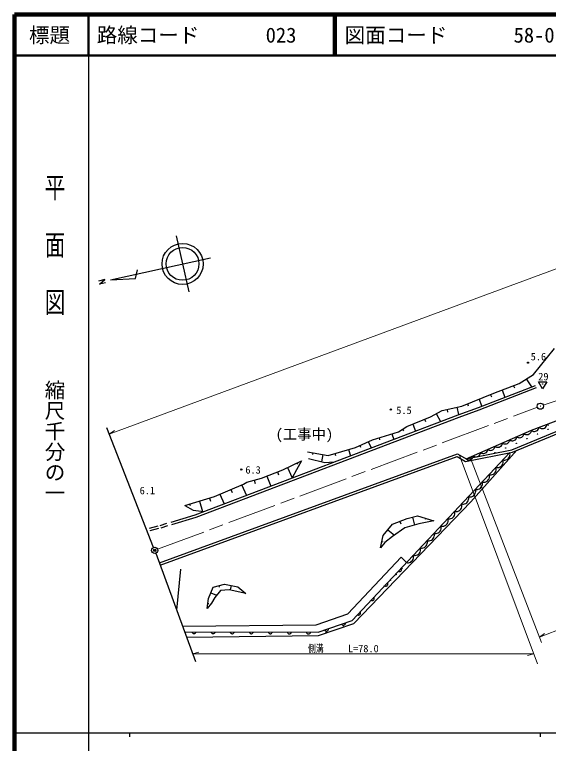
# Model space of a CAD drawing. Units: millimetres, scale not verified. Extents: x 40000 to 680000, y 20000 to 380000.
# Drawn here: x 40000 to 169992, y 202409 to 380000 of the extents above; entities that cross this region are included whole.
import ezdxf
from ezdxf.enums import TextEntityAlignment as Align

# ---------------------------------------------------------------- set-up
doc = ezdxf.new("R2010")
doc.units = ezdxf.units.MM
doc.header["$LTSCALE"] = 1000
doc.header["$PDMODE"] = 32
doc.header["$PDSIZE"] = 500
doc.linetypes.add('CHAIN', pattern=[18.5, 12, -1.5, 3.5, -1.5])
for name, color, linetype, lineweight in [('M-BGD', 7, 'Continuous', 25), ('M-BMK', 2, 'CHAIN', 13), ('M-BMK-OTRS', 5, 'Continuous', 25), ('M-BMK-SRVR', 3, 'Continuous', 25), ('M-STR-HTXT', 7, 'Continuous', 13), ('M-TTL', 2, 'Continuous', 140), ('M-TTL-BAND', 7, 'Continuous', 25), ('M-TTL-LINE', 7, 'Continuous', 50)]:
    doc.layers.add(name, color=color, linetype=linetype, lineweight=lineweight)
doc.layers.add('M-OTRS', color=6, linetype='Continuous')
doc.layers.add('M-TTL-TXT', color=7, linetype='Continuous')
doc.styles.add('@ＭＳ ゴシック', font='')
doc.styles.add('ＭＳ ゴシック', font='')
doc.styles.get('@ＭＳ ゴシック').set_extended_font_data('@MS Gothic')
doc.styles.get('ＭＳ ゴシック').set_extended_font_data('MS Gothic')

msp = doc.modelspace()

# ---------------------------------------------------------------- linework, layer by layer
at = {"layer": 'M-BGD'}
for p, q in [((166321, 292306), (171456, 298665)), ((162897, 290105), (166321, 292306)), ((152946, 284258), (166864, 289655)), ((156661, 287782), (162897, 290105)), ((161498, 289557), (161697, 289049)), ((164609, 291206), (165854, 289270)), ((168582, 288802), (167582, 290522)), ((167582, 290522), (169582, 290522)), ((169582, 290522), (168582, 288802)), ((148905, 284618), (156661, 287782)), ((153158, 283696), (167081, 289095)), ((158699, 288459), (159353, 286794)), ((153103, 286264), (153734, 284654)), ((155901, 287362), (156094, 286870)), ((161061, 273972), (193867, 287406)), ((161236, 273395), (194378, 286967)), ((144112, 283542), (148905, 284618)), ((147707, 284349), (148118, 282515)), ((148029, 282459), (152946, 284258)), ((150304, 285167), (150490, 284692)), ((83981, 258111), (148029, 282459)), ((141275, 281977), (144112, 283542)), ((142693, 282759), (143747, 280850)), ((145310, 283811), (145457, 283157)), ((148239, 281897), (153158, 283696)), ((165843, 278704), (179165, 283818)), ((84176, 257543), (148239, 281897)), ((135503, 279629), (141275, 281977)), ((139832, 281390), (140047, 280862)), ((133449, 278357), (135503, 279629)), ((134476, 278993), (134728, 278587)), ((136946, 280216), (137635, 278522)), ((167313, 278669), (167494, 278867)), ((167494, 278867), (167600, 279036)), ((167600, 279036), (167669, 279191)), ((167669, 279191), (167710, 279421)), ((167710, 279421), (167903, 279270)), ((167903, 279270), (168065, 279197)), ((168065, 279197), (168267, 279140)), ((168267, 279140), (168548, 279113)), ((168548, 279113), (168798, 279164)), ((168798, 279164), (169033, 279254)), ((169033, 279254), (169254, 279384)), ((169254, 279384), (169444, 279592)), ((169444, 279592), (169555, 279769)), ((169555, 279769), (169628, 279932)), ((169628, 279932), (169670, 280173)), ((169670, 280173), (169854, 280030)), ((169854, 280030), (170009, 279961)), ((127188, 276401), (133449, 278357)), ((131884, 277868), (132313, 276495)), ((149929, 271727), (165843, 278704)), ((162265, 276928), (162293, 277148)), ((162293, 277148), (162474, 277020)), ((163288, 276961), (163496, 277053)), ((163496, 277053), (163690, 277179)), ((163690, 277179), (163853, 277375)), ((163853, 277375), (163946, 277541)), ((163946, 277541), (164005, 277691)), ((164005, 277691), (164033, 277911)), ((164033, 277911), (164223, 277776)), ((164223, 277776), (164381, 277714)), ((164381, 277714), (164576, 277668)), ((164576, 277668), (164844, 277655)), ((164844, 277655), (165080, 277715)), ((165080, 277715), (165300, 277811)), ((165300, 277811), (165504, 277944)), ((165504, 277944), (165675, 278150)), ((165675, 278150), (165773, 278324)), ((165773, 278324), (165835, 278482)), ((165835, 278482), (165865, 278714)), ((165843, 278704), (166026, 278560)), ((166026, 278560), (166181, 278491)), ((166181, 278491), (166374, 278437)), ((166374, 278437), (166641, 278411)), ((166641, 278411), (166879, 278459)), ((166879, 278459), (167103, 278545)), ((167103, 278545), (167313, 278669)), ((122982, 274542), (127188, 276401)), ((126137, 275936), (126815, 274401)), ((128754, 276890), (128900, 276421)), ((158721, 275233), (158783, 275391)), ((158783, 275391), (158813, 275622)), ((158813, 275622), (158993, 275494)), ((158993, 275494), (159144, 275435)), ((159144, 275435), (159329, 275392)), ((159329, 275392), (159583, 275379)), ((159583, 275379), (159807, 275436)), ((159807, 275436), (160016, 275527)), ((160016, 275527), (160210, 275654)), ((160210, 275654), (160373, 275849)), ((160373, 275849), (160466, 276015)), ((160466, 276015), (160525, 276165)), ((160525, 276165), (160553, 276385)), ((160553, 276385), (160734, 276257)), ((160734, 276257), (160884, 276198)), ((160884, 276198), (161069, 276155)), ((161069, 276155), (161323, 276142)), ((161323, 276142), (161547, 276199)), ((161547, 276199), (161756, 276290)), ((161756, 276290), (161950, 276416)), ((161950, 276416), (162113, 276612)), ((162113, 276612), (162206, 276778)), ((162206, 276778), (162265, 276928)), ((162474, 277020), (162624, 276961)), ((162624, 276961), (162809, 276918)), ((162809, 276918), (163063, 276905)), ((163063, 276905), (163288, 276961)), ((116330, 272586), (122982, 274542)), ((121319, 274053), (121781, 272483)), ((124034, 275007), (124223, 274579)), ((149929, 271727), (161061, 273972)), ((151075, 261249), (162324, 273841)), ((154898, 273325), (155061, 273521)), ((155061, 273521), (155154, 273686)), ((155154, 273686), (155213, 273836)), ((155213, 273836), (155241, 274056)), ((155241, 274056), (155422, 273928)), ((155422, 273928), (155572, 273869)), ((155572, 273869), (155757, 273826)), ((155757, 273826), (156011, 273813)), ((156011, 273813), (156235, 273870)), ((156235, 273870), (156444, 273961)), ((156444, 273961), (156638, 274088)), ((156638, 274088), (156801, 274284)), ((156801, 274284), (156894, 274449)), ((156894, 274449), (156953, 274599)), ((156953, 274599), (156981, 274819)), ((156981, 274819), (157171, 274684)), ((157171, 274684), (157329, 274622)), ((157329, 274622), (157524, 274577)), ((157524, 274577), (157792, 274563)), ((157792, 274563), (158028, 274623)), ((158028, 274623), (158248, 274719)), ((158248, 274719), (158451, 274852)), ((158451, 274852), (158623, 275058)), ((158623, 275058), (158721, 275233)), ((75251, 246371), (147867, 273004)), ((75458, 245808), (147800, 272340)), ((111341, 273466), (116330, 272586)), ((111596, 271860), (115508, 270842)), ((112588, 273246), (112505, 272774)), ((115083, 272806), (114770, 271034)), ((117993, 273075), (118155, 272526)), ((122169, 232362), (160561, 273259)), ((147800, 272340), (149815, 271092)), ((147867, 273004), (149929, 271727)), ((149815, 271092), (161236, 273395)), ((149929, 271727), (150110, 271599)), ((151132, 271632), (151326, 271759)), ((151326, 271759), (151489, 271955)), ((151489, 271955), (151582, 272120)), ((151582, 272120), (151641, 272270)), ((151641, 272270), (151669, 272490)), ((151669, 272490), (151859, 272355)), ((151859, 272355), (152017, 272293)), ((152017, 272293), (152212, 272248)), ((152212, 272248), (152480, 272234)), ((152480, 272234), (152716, 272294)), ((152716, 272294), (152936, 272390)), ((152936, 272390), (153140, 272523)), ((153140, 272523), (153311, 272730)), ((153311, 272730), (153410, 272904)), ((153410, 272904), (153471, 273062)), ((153471, 273062), (153501, 273293)), ((153501, 273293), (153682, 273165)), ((153682, 273165), (153832, 273106)), ((153832, 273106), (154017, 273063)), ((154017, 273063), (154271, 273050)), ((154271, 273050), (154495, 273107)), ((154495, 273107), (154704, 273198)), ((154704, 273198), (154898, 273325)), ((159934, 271610), (160166, 271787)), ((160166, 271787), (160363, 271997)), ((160363, 271997), (160525, 272240)), ((160525, 272240), (160617, 272548)), ((160637, 272990), (160561, 273259)), ((160617, 272548), (160644, 272787)), ((160644, 272787), (160637, 272990)), ((105295, 269101), (109893, 271253)), ((109893, 271253), (108621, 269101)), ((108743, 270715), (108861, 270463)), ((115508, 270842), (117860, 270990)), ((150110, 271599), (150260, 271540)), ((150260, 271540), (150445, 271497)), ((150445, 271497), (150699, 271484)), ((150699, 271484), (150924, 271541)), ((150924, 271541), (151132, 271632)), ((158265, 269791), (158507, 269976)), ((158507, 269976), (158712, 270194)), ((158712, 270194), (158881, 270447)), ((158881, 270447), (158977, 270769)), ((158918, 271510), (159192, 271450)), ((158998, 271229), (158918, 271510)), ((158977, 270769), (159005, 271017)), ((159005, 271017), (158998, 271229)), ((159192, 271450), (159396, 271457)), ((159396, 271457), (159632, 271498)), ((159632, 271498), (159934, 271610)), ((100110, 267047), (105295, 269101)), ((103999, 268587), (104295, 267840)), ((106444, 269639), (107621, 267125)), ((108621, 269101), (107603, 267091)), ((156580, 268037), (156812, 268214)), ((156812, 268214), (157010, 268424)), ((157010, 268424), (157172, 268667)), ((157172, 268667), (157264, 268976)), ((157207, 269687), (157492, 269625)), ((157284, 269418), (157207, 269687)), ((157264, 268976), (157290, 269214)), ((157290, 269214), (157284, 269418)), ((157492, 269625), (157704, 269632)), ((157704, 269632), (157951, 269675)), ((157951, 269675), (158265, 269791)), ((96589, 266068), (100110, 267047)), ((98350, 266557), (98575, 265748)), ((101407, 267560), (102379, 265105)), ((154912, 266219), (155153, 266403)), ((155153, 266403), (155359, 266622)), ((155359, 266622), (155528, 266875)), ((155528, 266875), (155624, 267196)), ((155565, 267937), (155838, 267878)), ((155644, 267657), (155565, 267937)), ((155624, 267196), (155651, 267445)), ((155651, 267445), (155644, 267657)), ((155838, 267878), (156042, 267884)), ((156042, 267884), (156278, 267926)), ((156278, 267926), (156580, 268037)), ((88665, 262547), (95708, 265579)), ((95268, 265481), (96439, 262847)), ((95708, 265579), (96589, 266068)), ((153227, 264465), (153459, 264642)), ((153459, 264642), (153656, 264852)), ((153656, 264852), (153818, 265095)), ((153818, 265095), (153910, 265403)), ((153854, 266114), (154139, 266053)), ((153930, 265845), (153854, 266114)), ((153910, 265403), (153937, 265642)), ((153937, 265642), (153930, 265845)), ((154139, 266053), (154351, 266059)), ((154351, 266059), (154597, 266102)), ((154597, 266102), (154912, 266219)), ((89986, 263134), (91028, 260790)), ((92627, 264308), (92959, 263561)), ((151800, 262831), (152005, 263049)), ((152005, 263049), (152174, 263302)), ((152174, 263302), (152270, 263624)), ((152211, 264365), (152485, 264305)), ((152291, 264084), (152211, 264365)), ((152270, 263624), (152297, 263872)), ((152297, 263872), (152291, 264084)), ((152485, 264305), (152688, 264312)), ((152688, 264312), (152925, 264353)), ((152925, 264353), (153227, 264465)), ((81426, 260395), (88665, 262547)), ((85046, 261471), (85799, 258938)), ((87459, 262188), (87679, 261445)), ((122612, 231669), (151075, 261249)), ((149873, 260892), (150105, 261069)), ((150105, 261069), (150302, 261279)), ((150302, 261279), (150464, 261522)), ((150464, 261522), (150556, 261831)), ((150500, 262542), (150785, 262480)), ((150576, 262273), (150500, 262542)), ((150556, 261831), (150583, 262069)), ((150583, 262069), (150576, 262273)), ((150785, 262480), (150997, 262487)), ((150997, 262487), (151243, 262530)), ((151243, 262530), (151558, 262646)), ((151558, 262646), (151800, 262831)), ((81426, 260395), (83481, 259221)), ((82633, 260753), (82745, 260375)), ((148446, 259258), (148651, 259477)), ((148651, 259477), (148820, 259730)), ((148820, 259730), (148916, 260051)), ((148857, 260792), (149131, 260733)), ((148937, 260512), (148857, 260792)), ((148916, 260051), (148944, 260300)), ((148944, 260300), (148937, 260512)), ((149131, 260733), (149334, 260739)), ((149334, 260739), (149571, 260781)), ((149571, 260781), (149873, 260892)), ((78122, 256317), (83981, 258111)), ((78298, 255744), (84176, 257543)), ((83481, 259221), (86070, 258905)), ((135585, 257207), (138150, 257898)), ((136867, 257552), (137387, 255622)), ((138150, 257898), (142096, 256615)), ((146751, 257497), (146948, 257707)), ((146948, 257707), (147111, 257950)), ((147111, 257950), (147203, 258258)), ((147146, 258969), (147431, 258908)), ((147223, 258700), (147146, 258969)), ((147203, 258258), (147229, 258497)), ((147229, 258497), (147223, 258700)), ((147431, 258908), (147643, 258914)), ((147643, 258914), (147889, 258957)), ((147889, 258957), (148204, 259074)), ((148204, 259074), (148446, 259258)), ((75469, 255516), (77100, 256091)), ((129764, 253064), (132033, 255826)), ((132033, 255826), (135585, 257207)), ((133809, 256517), (134031, 255945)), ((138446, 255925), (134993, 254938)), ((142096, 256615), (138446, 255925)), ((140123, 257257), (140018, 256932)), ((145092, 255686), (145298, 255904)), ((145298, 255904), (145466, 256157)), ((145466, 256157), (145562, 256479)), ((145504, 257220), (145777, 257160)), ((145583, 256939), (145504, 257220)), ((145562, 256479), (145590, 256727)), ((145590, 256727), (145583, 256939)), ((145777, 257160), (145981, 257167)), ((145981, 257167), (146217, 257208)), ((146217, 257208), (146519, 257320)), ((146519, 257320), (146751, 257497)), ((72823, 254857), (74935, 255433)), ((72981, 254278), (75093, 254854)), ((75668, 254950), (77300, 255526)), ((130899, 254445), (132515, 253117)), ((134993, 254938), (132033, 252866)), ((143398, 253924), (143595, 254134)), ((143595, 254134), (143757, 254377)), ((143757, 254377), (143849, 254686)), ((143793, 255397), (144077, 255335)), ((143869, 255128), (143793, 255397)), ((143849, 254686), (143875, 254924)), ((143875, 254924), (143869, 255128)), ((144077, 255335), (144290, 255342)), ((144290, 255342), (144536, 255385)), ((144536, 255385), (144850, 255501)), ((144850, 255501), (145092, 255686)), ((129073, 250104), (129764, 253064)), ((132033, 252866), (130159, 251386)), ((141739, 252113), (141944, 252332)), ((141944, 252332), (142113, 252585)), ((142113, 252585), (142209, 252906)), ((142150, 253647), (142423, 253588)), ((142230, 253367), (142150, 253647)), ((142209, 252906), (142236, 253155)), ((142236, 253155), (142230, 253367)), ((142423, 253588), (142627, 253594)), ((142627, 253594), (142863, 253636)), ((142863, 253636), (143166, 253747)), ((143166, 253747), (143398, 253924)), ((130159, 251386), (129073, 250104)), ((129419, 251584), (129648, 251530)), ((140044, 250352), (140241, 250562)), ((140241, 250562), (140403, 250805)), ((140403, 250805), (140495, 251113)), ((140439, 251824), (140724, 251763)), ((140515, 251555), (140439, 251824)), ((140495, 251113), (140522, 251352)), ((140522, 251352), (140515, 251555)), ((140724, 251763), (140936, 251769)), ((140936, 251769), (141182, 251813)), ((141182, 251813), (141497, 251929)), ((141497, 251929), (141739, 252113)), ((138385, 248541), (138590, 248759)), ((138590, 248759), (138759, 249012)), ((138759, 249012), (138855, 249334)), ((138796, 250075), (139070, 250015)), ((138876, 249794), (138796, 250075)), ((138855, 249334), (138883, 249582)), ((138883, 249582), (138876, 249794)), ((139070, 250015), (139273, 250022)), ((139273, 250022), (139510, 250063)), ((139510, 250063), (139812, 250175)), ((139812, 250175), (140044, 250352)), ((121116, 233964), (134139, 247777)), ((134139, 247777), (135427, 246485)), ((136690, 246779), (136887, 246989)), ((136887, 246989), (137049, 247232)), ((137049, 247232), (137142, 247541)), ((137085, 248252), (137370, 248190)), ((137162, 247983), (137085, 248252)), ((137142, 247541), (137168, 247779)), ((137168, 247779), (137162, 247983)), ((137370, 248190), (137582, 248197)), ((137582, 248197), (137828, 248240)), ((137828, 248240), (138143, 248356)), ((138143, 248356), (138385, 248541)), ((134172, 244973), (134112, 245084)), ((135443, 246502), (135716, 246443)), ((135716, 246443), (135920, 246449)), ((135920, 246449), (136156, 246491)), ((136156, 246491), (136458, 246602)), ((136458, 246602), (136690, 246779)), ((80367, 244849), (79440, 234916)), ((133427, 244355), (133542, 244302)), ((133542, 244302), (133656, 244278)), ((133656, 244278), (133797, 244282)), ((133797, 244282), (133910, 244314)), ((133910, 244314), (134021, 244374)), ((134021, 244374), (134130, 244491)), ((134130, 244491), (134183, 244606)), ((134204, 244861), (134172, 244973)), ((134183, 244606), (134208, 244720)), ((134208, 244720), (134204, 244861)), ((130857, 241442), (130797, 241554)), ((87257, 237692), (88343, 240454)), ((88343, 240454), (91105, 241243)), ((89724, 240849), (89830, 240478)), ((92289, 239862), (90118, 239665)), ((91105, 241243), (94361, 240553)), ((96334, 238974), (92289, 239862)), ((92733, 240898), (92503, 239815)), ((94361, 240553), (96334, 238974)), ((95347, 239764), (95230, 239617)), ((130113, 240825), (130228, 240772)), ((130228, 240772), (130342, 240747)), ((130342, 240747), (130483, 240751)), ((130483, 240751), (130595, 240783)), ((130595, 240783), (130706, 240843)), ((130706, 240843), (130816, 240960)), ((130816, 240960), (130869, 241075)), ((130889, 241330), (130857, 241442)), ((130869, 241075), (130894, 241189)), ((130894, 241189), (130889, 241330)), ((87800, 239073), (89183, 238529)), ((88737, 237988), (87948, 236607)), ((90118, 239665), (88737, 237988)), ((127543, 237912), (127483, 238023)), ((86863, 235324), (87257, 237692)), ((87948, 236607), (86863, 235324)), ((87060, 236508), (87272, 236473)), ((126798, 237294), (126913, 237241)), ((126913, 237241), (127027, 237216)), ((127027, 237216), (127169, 237221)), ((127169, 237221), (127281, 237253)), ((127281, 237253), (127392, 237313)), ((127392, 237313), (127502, 237429)), ((127502, 237429), (127554, 237544)), ((127575, 237800), (127543, 237912)), ((127554, 237544), (127579, 237658)), ((127579, 237658), (127575, 237800)), ((124228, 234381), (124168, 234492)), ((113460, 231281), (121116, 233964)), ((123484, 233763), (123599, 233710)), ((123599, 233710), (123713, 233686)), ((123713, 233686), (123854, 233690)), ((123854, 233690), (123966, 233722)), ((123966, 233722), (124078, 233782)), ((124078, 233782), (124187, 233899)), ((124187, 233899), (124240, 234014)), ((124260, 234269), (124228, 234381)), ((124240, 234014), (124265, 234127)), ((124265, 234127), (124260, 234269)), ((80884, 230965), (113460, 231281)), ((113889, 229507), (122169, 232362)), ((114029, 228709), (122612, 231669)), ((119626, 231486), (119703, 231385)), ((119703, 231385), (119793, 231310)), ((119793, 231310), (119920, 231248)), ((119920, 231248), (120034, 231224)), ((120034, 231224), (120160, 231226)), ((120160, 231226), (120311, 231278)), ((120311, 231278), (120412, 231355)), ((120412, 231355), (120487, 231444)), ((120487, 231444), (120549, 231571)), ((120549, 231571), (120573, 231685)), ((120573, 231685), (120572, 231812)), ((81383, 229602), (113889, 229507)), ((83205, 229596), (83244, 229476)), ((83244, 229476), (83304, 229376)), ((83304, 229376), (83404, 229276)), ((83404, 229276), (83504, 229215)), ((83504, 229215), (83623, 229175)), ((83623, 229175), (83783, 229175)), ((83783, 229175), (83904, 229214)), ((83904, 229214), (84004, 229274)), ((84004, 229274), (84104, 229374)), ((84104, 229374), (84164, 229473)), ((84164, 229473), (84205, 229593)), ((87848, 229583), (87888, 229463)), ((87888, 229463), (87948, 229363)), ((87948, 229363), (88048, 229262)), ((88048, 229262), (88147, 229202)), ((88147, 229202), (88267, 229162)), ((88267, 229162), (88427, 229161)), ((88427, 229161), (88547, 229201)), ((88547, 229201), (88648, 229261)), ((88648, 229261), (88748, 229360)), ((88748, 229360), (88808, 229460)), ((88808, 229460), (88848, 229580)), ((92492, 229569), (92532, 229449)), ((92532, 229449), (92592, 229349)), ((92592, 229349), (92691, 229249)), ((92691, 229249), (92791, 229189)), ((92791, 229189), (92911, 229148)), ((92911, 229148), (93071, 229148)), ((93071, 229148), (93191, 229187)), ((93191, 229187), (93291, 229247)), ((93291, 229247), (93392, 229347)), ((93392, 229347), (93452, 229447)), ((93452, 229447), (93492, 229566)), ((97136, 229556), (97176, 229436)), ((97176, 229436), (97235, 229336)), ((97235, 229336), (97335, 229235)), ((97335, 229235), (97435, 229175)), ((97435, 229175), (97555, 229135)), ((97555, 229135), (97715, 229134)), ((97715, 229134), (97835, 229174)), ((97835, 229174), (97935, 229234)), ((97935, 229234), (98035, 229333)), ((98035, 229333), (98096, 229433)), ((98096, 229433), (98136, 229553)), ((101780, 229542), (101819, 229422)), ((101819, 229422), (101879, 229322)), ((101879, 229322), (101979, 229222)), ((101979, 229222), (102079, 229162)), ((102079, 229162), (102199, 229121)), ((102199, 229121), (102359, 229121)), ((102359, 229121), (102479, 229160)), ((102479, 229160), (102579, 229220)), ((102579, 229220), (102679, 229320)), ((102679, 229320), (102739, 229420)), ((102739, 229420), (102780, 229540)), ((106424, 229529), (106463, 229409)), ((106463, 229409), (106523, 229309)), ((106523, 229309), (106623, 229208)), ((106623, 229208), (106722, 229148)), ((106722, 229148), (106842, 229108)), ((106842, 229108), (107002, 229107)), ((107002, 229107), (107122, 229147)), ((107122, 229147), (107223, 229207)), ((107223, 229207), (107323, 229306)), ((107323, 229306), (107383, 229406)), ((107383, 229406), (107424, 229526)), ((111067, 229516), (111107, 229395)), ((111107, 229395), (111167, 229295)), ((111167, 229295), (111266, 229195)), ((111266, 229195), (111366, 229135)), ((111366, 229135), (111486, 229094)), ((111486, 229094), (111646, 229094)), ((111646, 229094), (111766, 229134)), ((111766, 229134), (111866, 229193)), ((111866, 229193), (111967, 229293)), ((111967, 229293), (112027, 229393)), ((112027, 229393), (112067, 229513)), ((115486, 230058), (115563, 229958)), ((115563, 229958), (115653, 229883)), ((115653, 229883), (115780, 229821)), ((115780, 229821), (115894, 229797)), ((115894, 229797), (116020, 229798)), ((116020, 229798), (116172, 229850)), ((116172, 229850), (116272, 229927)), ((116272, 229927), (116347, 230016)), ((116347, 230016), (116409, 230144)), ((116409, 230144), (116433, 230258)), ((116433, 230258), (116432, 230384)), ((81866, 228279), (114029, 228709))]:
    msp.add_line(p, q, dxfattribs=at)
for centre, radius in [((165029, 295176), 150), ((165029, 295176), 90), ((165029, 295176), 30), ((168582, 289962), 40), ((131604, 283751), 150), ((131604, 283751), 90), ((131604, 283751), 30), ((169925, 278950), 50), ((167335, 277814), 50), ((162154, 275543), 50), ((164744, 276678), 50), ((159563, 274407), 50), ((156973, 273271), 50), ((95199, 269149), 150), ((95199, 269149), 90), ((95199, 269149), 30), ((132899, 243563), 50), ((134317, 244974), 50), ((131481, 242153), 50), ((130062, 240743), 50), ((120134, 230872), 50), ((115887, 229471), 50)]:
    msp.add_circle(centre, radius, dxfattribs=at)
at = {"layer": 'M-BMK'}
for p, q in [((168746, 284825), (182607, 289557)), ((74827, 249718), (167334, 284320))]:
    msp.add_line(p, q, dxfattribs=at)
at = {"layer": 'M-BMK-OTRS'}
for p, q in [((73851, 250154), (62438, 279339)), ((74382, 248751), (84032, 222354))]:
    msp.add_line(p, q, dxfattribs=at)
msp.add_circle((74124, 249455), 100, dxfattribs=at)
at = {"layer": 'M-BMK-SRVR'}
for p, q in [((79383, 326080), (82420, 312413)), ((63330, 315342), (87735, 320765)), ((69404, 315667), (69946, 317836)), ((61985, 315416), (60474, 315072)), ((60648, 314299), (61985, 315416)), ((62154, 314633), (60648, 314299)), ((63330, 315342), (69404, 315667))]:
    msp.add_line(p, q, dxfattribs=at)
for centre, radius in [((80901, 319246), 5000), ((80901, 319246), 4000), ((168037, 284583), 750), ((168037, 284583), 750), ((168037, 284583), 30), ((168037, 284583), 30), ((74124, 249455), 750), ((74124, 249455), 750), ((74124, 249455), 30), ((74124, 249455), 30)]:
    msp.add_circle(centre, radius, dxfattribs=at)
at = {"layer": 'M-OTRS'}
msp.add_point((74124, 249455), dxfattribs=at)
at = {"layer": 'M-STR-HTXT'}
for p, q in [((63067, 277732), (181002, 321462)), ((63067, 277732), (64327, 278647)), ((167308, 221804), (148236, 272775)), ((151038, 271951), (168287, 226989)), ((167795, 228270), (215642, 246980)), ((167795, 228270), (169039, 229208)), ((83356, 224204), (84859, 224612)), ((83356, 224204), (166410, 224204)), ((166410, 224204), (164907, 223797))]:
    msp.add_line(p, q, dxfattribs=at)
at = {"layer": 'M-TTL'}
for p, q in [((40000, 380000), (40000, 20000)), ((680000, 380000), (40000, 380000))]:
    msp.add_line(p, q, dxfattribs=at)
at = {"layer": 'M-TTL-BAND'}
for p, q in [((58000, 370000), (58000, 20000)), ((40000, 205000), (579000, 205000)), ((68000, 205000), (68000, 204000)), ((168000, 205000), (168000, 204000))]:
    msp.add_line(p, q, dxfattribs=at)
at = {"layer": 'M-TTL-LINE'}
for p, q in [((58000, 380000), (58000, 370000)), ((117750, 380000), (117750, 370000)), ((118250, 380000), (118250, 370000)), ((40000, 370000), (680000, 370000))]:
    msp.add_line(p, q, dxfattribs=at)

# ---------------------------------------------------------------- texts
at = {"layer": 'M-BGD', "style": 'ＭＳ ゴシック'}
for s, height, p in [('5.6', 1833, (165687, 295199)), ('29', 1833, (167527, 290340)), ('5.5', 1833, (132949, 282118)), ('(工事中)', 2566, (103572, 275693)), ('6.3', 1833, (96205, 267598)), ('6.1', 1833, (70455, 262567))]:
    msp.add_text(s, height=height, dxfattribs=at).set_placement(p, align=Align.BOTTOM_LEFT)
at = {"layer": 'M-STR-HTXT', "style": 'ＭＳ ゴシック', "width": 0.75}
msp.add_text('側溝', height=1833, dxfattribs=at).set_placement((111414, 224063), align=Align.BOTTOM_LEFT)
at = {"layer": 'M-STR-HTXT', "style": 'ＭＳ ゴシック'}
msp.add_text('L=78.0', height=1833, dxfattribs=at).set_placement((121182, 224063), align=Align.BOTTOM_LEFT)
at = {"layer": 'M-TTL-BAND', "style": '@ＭＳ ゴシック', "width": 1.4}
msp.add_text('平  面  図', height=3666, rotation=270, dxfattribs=at).set_placement((49777, 306475), align=Align.MIDDLE_RIGHT)
at = {"layer": 'M-TTL-BAND', "style": '@ＭＳ ゴシック'}
msp.add_text('縮尺千分の一', height=3666, rotation=270, dxfattribs=at).set_placement((49777, 261030), align=Align.MIDDLE_RIGHT)
at = {"layer": 'M-TTL-TXT', "style": 'ＭＳ ゴシック'}
msp.add_text('標題', height=3666, dxfattribs=at).set_placement((48500, 375000), align=Align.MIDDLE_CENTER)
for s, p in [('路線コード', (60000, 375000)), ('023', (101142, 375000)), ('図面コード', (120380, 375000)), ('58-0', (161521, 375000))]:
    msp.add_text(s, height=3666, dxfattribs=at).set_placement(p, align=Align.MIDDLE_LEFT)

doc.saveas('drawing.dxf')
